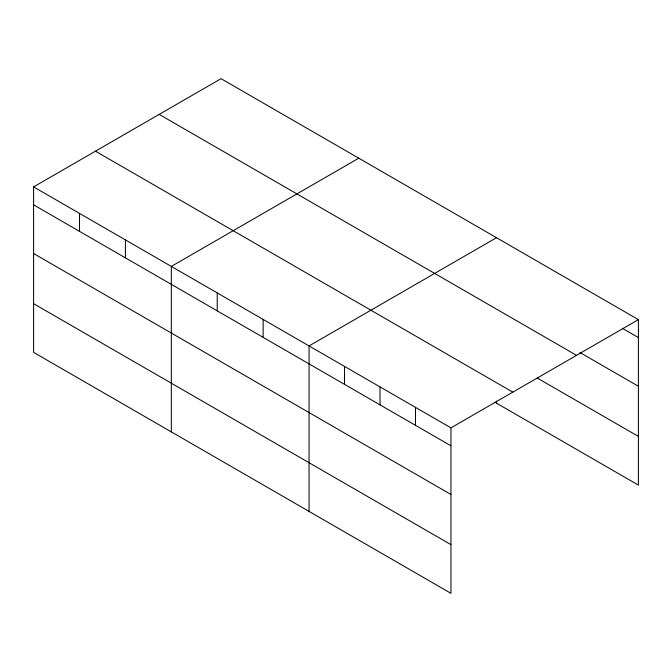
<?xml version="1.0" encoding="UTF-8"?>
<svg xmlns="http://www.w3.org/2000/svg" width="672" height="672" viewBox="0 0 672 672"><rect width="100%" height="100%" fill="white"/><g stroke="black" fill="none" stroke-linecap="round" stroke-linejoin="round"><path stroke-width="1.01" d="M450.954 494.483L450.954 427.854L33.6 186.9L33.6 352.363L450.954 593.326L450.954 494.483L33.6 253.529M494.701 402.133L638.4 485.1L638.4 319.637L221.046 78.674L33.6 186.9M358.772 158.197L171.326 266.414L171.326 431.878M496.499 237.712L309.053 345.929L309.053 511.392M450.954 427.854L638.4 319.637M622.44 328.364L638.4 337.579M579.869 352.472L638.4 386.266M159.188 114.391L576.542 355.345M537.298 378.05L638.4 436.422M95.458 151.183L512.812 392.146M33.6 204.842L450.954 445.805M33.6 303.685L450.954 544.639M496.499 401.1L496.499 403.175M415.481 407.375L415.481 425.326M380.008 386.896L380.008 404.838M344.526 366.416L344.526 384.359M263.147 319.427L263.147 337.369M217.232 292.916L217.232 310.867M125.42 239.912L125.42 257.855M79.506 213.402L79.506 231.353"/></g></svg>
